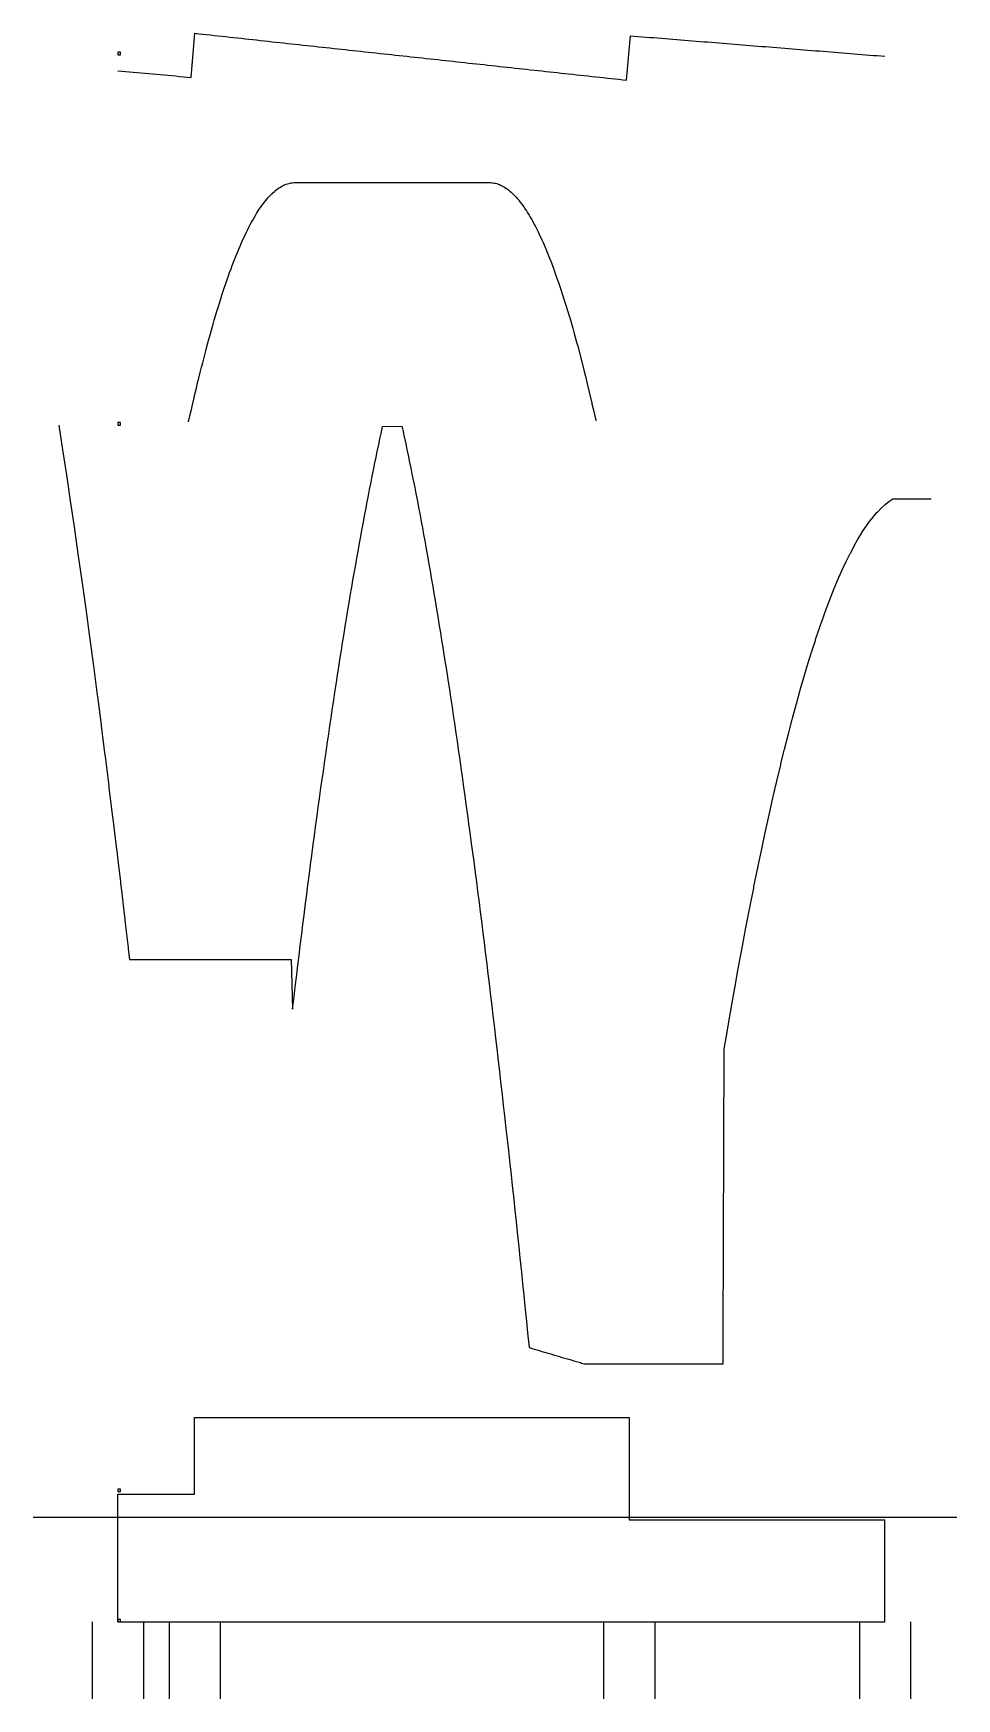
# Model space of a CAD drawing. Header units: metres. Extents: x -33 to 328, y 0 to 651.
import ezdxf

# ---------------------------------------------------------------- set-up
doc = ezdxf.new("R2010")
doc.units = ezdxf.units.M

msp = doc.modelspace()

# ---------------------------------------------------------------- linework, layer by layer
for points in [[(0, 636.63), (1.51, 636.5), (3.02, 636.37), (4.52, 636.24), (6.03, 636.11), (7.54, 635.97), (9.05, 635.84), (10.55, 635.71), (12.06, 635.58), (13.57, 635.45), (15.08, 635.32), (16.58, 635.18), (18.09, 635.05), (19.6, 634.92), (21.11, 634.79), (22.61, 634.66), (24.12, 634.52), (25.63, 634.39), (27.14, 634.26), (28.64, 634.13), (30.15, 651.35), (31.66, 651.19), (33.17, 651.03), (34.67, 650.86), (36.18, 650.7), (37.69, 650.54), (39.2, 650.37), (40.7, 650.21), (42.21, 650.05), (43.72, 649.88), (45.23, 649.72), (46.73, 649.56), (48.24, 649.39), (49.75, 649.23), (51.26, 649.06), (52.76, 648.9), (54.27, 648.74), (55.78, 648.57), (57.29, 648.41), (58.79, 648.25), (60.3, 648.08), (61.81, 647.92), (63.32, 647.76), (64.82, 647.59), (66.33, 647.43), (67.84, 647.27), (69.35, 647.1), (70.85, 646.94), (72.36, 646.77), (73.87, 646.61), (75.38, 646.45), (76.88, 646.28), (78.39, 646.12), (79.9, 645.96), (81.41, 645.79), (82.91, 645.63), (84.42, 645.47), (85.93, 645.3), (87.44, 645.14), (88.94, 644.98), (90.45, 644.81), (91.96, 644.65), (93.47, 644.48), (94.97, 644.32), (96.48, 644.16), (97.99, 643.99), (99.5, 643.83), (101.01, 643.67), (102.51, 643.5), (104.02, 643.34), (105.53, 643.18), (107.04, 643.01), (108.54, 642.85), (110.05, 642.69), (111.56, 642.52), (113.07, 642.36), (114.57, 642.19), (116.08, 642.03), (117.59, 641.87), (119.1, 641.7), (120.6, 641.54), (122.11, 641.38), (123.62, 641.21), (125.13, 641.05), (126.63, 640.89), (128.14, 640.72), (129.65, 640.56), (131.16, 640.4), (132.66, 640.23), (134.17, 640.07), (135.68, 639.9), (137.19, 639.74), (138.69, 639.58), (140.2, 639.41), (141.71, 639.25), (143.22, 639.09), (144.72, 638.92), (146.23, 638.76), (147.74, 638.6), (149.25, 638.43), (150.75, 638.27), (152.26, 638.11), (153.77, 637.94), (155.28, 637.78), (156.78, 637.61), (158.29, 637.45), (159.8, 637.29), (161.31, 637.12), (162.81, 636.96), (164.32, 636.8), (165.83, 636.63), (167.34, 636.47), (168.84, 636.31), (170.35, 636.14), (171.86, 635.98), (173.37, 635.82), (174.87, 635.65), (176.38, 635.49), (177.89, 635.32), (179.4, 635.16), (180.9, 635), (182.41, 634.83), (183.92, 634.67), (185.43, 634.51), (186.93, 634.34), (188.44, 634.18), (189.95, 634.02), (191.46, 633.85), (192.96, 633.69), (194.47, 633.53), (195.98, 633.36), (197.49, 633.2), (198.99, 633.03), (200.5, 650.38), (202.01, 650.26), (203.52, 650.14), (205.03, 650.02), (206.53, 649.9), (208.04, 649.78), (209.55, 649.66), (211.06, 649.53), (212.56, 649.41), (214.07, 649.29), (215.58, 649.17), (217.09, 649.05), (218.59, 648.93), (220.1, 648.81), (221.61, 648.68), (223.12, 648.56), (224.62, 648.44), (226.13, 648.32), (227.64, 648.2), (229.15, 648.08), (230.65, 647.96), (232.16, 647.83), (233.67, 647.71), (235.18, 647.59), (236.68, 647.47), (238.19, 647.35), (239.7, 647.23), (241.21, 647.11), (242.71, 646.99), (244.22, 646.86), (245.73, 646.74), (247.24, 646.62), (248.74, 646.5), (250.25, 646.38), (251.76, 646.26), (253.27, 646.14), (254.77, 646.01), (256.28, 645.89), (257.79, 645.77), (259.3, 645.65), (260.8, 645.53), (262.31, 645.41), (263.82, 645.29), (265.33, 645.16), (266.83, 645.04), (268.34, 644.92), (269.85, 644.8), (271.36, 644.68), (272.86, 644.56), (274.37, 644.44), (275.88, 644.32), (277.39, 644.19), (278.89, 644.07), (280.4, 643.95), (281.91, 643.83), (283.42, 643.71), (284.92, 643.59), (286.43, 643.47), (287.94, 643.34), (289.45, 643.22), (290.95, 643.1), (292.46, 642.98), (293.97, 642.86), (295.48, 642.74), (296.98, 642.62), (298.49, 642.5), (300, 642.37)], [(0, 642.98), (1, 642.98), (1, 643.98), (0, 643.98), (0, 642.98)], [(27.67, 499.42), (28.18, 501.72), (28.64, 503.74), (29.18, 506.08), (29.69, 508.31), (30.15, 510.25), (30.69, 512.51), (31.2, 514.65), (31.66, 516.51), (32.2, 518.68), (32.7, 520.74), (33.17, 522.53), (33.7, 524.61), (34.21, 526.58), (34.67, 528.3), (35.21, 530.29), (35.72, 532.18), (36.18, 533.82), (36.72, 535.73), (37.23, 537.54), (37.69, 539.1), (38.23, 540.92), (38.73, 542.64), (39.2, 544.13), (39.73, 545.86), (40.24, 547.5), (40.7, 548.91), (41.24, 550.56), (41.75, 552.11), (42.21, 553.45), (42.75, 555.01), (43.26, 556.48), (43.72, 557.74), (44.26, 559.21), (44.76, 560.6), (45.23, 561.79), (45.76, 563.17), (46.27, 564.47), (46.73, 565.58), (47.27, 566.88), (47.78, 568.1), (48.24, 569.13), (48.78, 570.34), (49.29, 571.48), (49.75, 572.44), (50.29, 573.55), (50.79, 574.61), (51.26, 575.5), (51.79, 576.52), (52.3, 577.5), (52.76, 578.31), (53.81, 580.14), (54.27, 580.87), (55.32, 582.53), (55.78, 583.19), (56.82, 584.68), (57.29, 585.26), (58.33, 586.58), (58.79, 587.09), (59.84, 588.23), (60.3, 588.67), (61.35, 589.64), (61.81, 590), (62.86, 590.8), (63.32, 591.08), (64.36, 591.72), (64.82, 591.92), (65.87, 592.38), (66.33, 592.51), (67.38, 592.8), (67.84, 592.86), (68.3, 592.91), (68.89, 592.98), (69.35, 592.98), (69.81, 592.98), (70.39, 592.98), (70.85, 592.98), (71.32, 592.98), (71.9, 592.98), (72.36, 592.98), (72.82, 592.98), (73.41, 592.98), (73.87, 592.98), (74.33, 592.98), (74.92, 592.98), (75.38, 592.98), (75.84, 592.98), (76.42, 592.98), (76.88, 592.98), (77.35, 592.98), (77.93, 592.98), (78.39, 592.98), (78.85, 592.98), (79.44, 592.98), (79.9, 592.98), (80.36, 592.98), (80.95, 592.98), (81.41, 592.98), (81.87, 592.98), (82.45, 592.98), (82.91, 592.98), (83.38, 592.98), (83.96, 592.98), (84.42, 592.98), (84.88, 592.98), (85.47, 592.98), (85.93, 592.98), (86.39, 592.98), (86.98, 592.98), (87.44, 592.98), (87.9, 592.98), (88.48, 592.98), (88.94, 592.98), (89.41, 592.98), (89.99, 592.98), (90.45, 592.98), (90.91, 592.98), (91.5, 592.98), (91.96, 592.98), (92.42, 592.98), (93.01, 592.98), (93.47, 592.98), (93.93, 592.98), (94.51, 592.98), (94.97, 592.98), (95.44, 592.98), (96.02, 592.98), (96.48, 592.98), (96.94, 592.98), (97.53, 592.98), (97.99, 592.98), (98.45, 592.98), (99.04, 592.98), (99.5, 592.98), (99.96, 592.98), (100.54, 592.98), (101.01, 592.98), (101.47, 592.98), (102.05, 592.98), (102.51, 592.98), (102.97, 592.98), (103.56, 592.98), (104.02, 592.98), (104.48, 592.98), (105.07, 592.98), (105.53, 592.98), (105.99, 592.98), (106.57, 592.98), (107.04, 592.98), (107.5, 592.98), (108.08, 592.98), (108.54, 592.98), (109, 592.98), (109.59, 592.98), (110.05, 592.98), (110.51, 592.98), (111.1, 592.98), (111.56, 592.98), (112.02, 592.98), (112.6, 592.98), (113.07, 592.98), (113.53, 592.98), (114.11, 592.98), (114.57, 592.98), (115.03, 592.98), (115.62, 592.98), (116.08, 592.98), (116.54, 592.98), (117.13, 592.98), (117.59, 592.98), (118.05, 592.98), (118.63, 592.98), (119.1, 592.98), (119.56, 592.98), (120.14, 592.98), (120.6, 592.98), (121.06, 592.98), (121.65, 592.98), (122.11, 592.98), (122.57, 592.98), (123.16, 592.98), (123.62, 592.98), (124.08, 592.98), (124.66, 592.98), (125.13, 592.98), (125.59, 592.98), (126.17, 592.98), (126.63, 592.98), (127.09, 592.98), (127.68, 592.98), (128.14, 592.98), (128.6, 592.98), (129.19, 592.98), (129.65, 592.98), (130.11, 592.98), (130.69, 592.98), (131.16, 592.98), (131.62, 592.98), (132.2, 592.98), (132.66, 592.98), (133.12, 592.98), (133.71, 592.98), (134.17, 592.98), (134.63, 592.98), (135.22, 592.98), (135.68, 592.98), (136.14, 592.98), (136.72, 592.98), (137.19, 592.98), (137.65, 592.98), (138.23, 592.98), (138.69, 592.98), (139.16, 592.98), (139.74, 592.98), (140.2, 592.98), (140.66, 592.98), (141.25, 592.98), (141.71, 592.98), (142.17, 592.98), (142.75, 592.98), (143.22, 592.98), (143.68, 592.98), (144.26, 592.98), (144.72, 592.98), (145.19, 592.98), (145.77, 592.95), (146.23, 592.93), (146.69, 592.91), (147.28, 592.78), (147.74, 592.69), (148.2, 592.59), (148.78, 592.37), (149.25, 592.2), (149.71, 592.02), (150.29, 591.71), (150.75, 591.46), (151.22, 591.21), (151.8, 590.8), (152.26, 590.48), (152.72, 590.15), (153.31, 589.65), (153.77, 589.25), (154.23, 588.85), (154.81, 588.24), (155.28, 587.77), (155.74, 587.29), (156.32, 586.6), (156.78, 586.05), (157.25, 585.5), (157.83, 584.7), (158.29, 584.08), (158.75, 583.45), (159.34, 582.56), (159.8, 581.86), (160.26, 581.16), (160.84, 580.18), (161.31, 579.4), (161.77, 578.62), (162.81, 576.69), (163.28, 575.84), (164.32, 573.73), (164.78, 572.81), (165.83, 570.53), (166.29, 569.53), (167.34, 567.08), (167.8, 566), (168.84, 563.39), (169.31, 562.23), (170.35, 559.44), (170.81, 558.21), (171.86, 555.26), (172.32, 553.95), (173.37, 550.82), (173.83, 549.44), (174.87, 546.14), (175.34, 544.68), (176.38, 541.21), (176.84, 539.68), (177.89, 536.03), (178.35, 534.43), (179.4, 530.61), (179.86, 528.93), (180.9, 524.94), (181.37, 523.19), (182.35, 519.27), (182.41, 519.03), (182.87, 517.2), (183.86, 513.11), (183.92, 512.87), (184.38, 510.96), (185.37, 506.72), (185.43, 506.46), (185.89, 504.48), (186.88, 500.07), (186.93, 499.81)], [(-23.15, 498.14), (-21.64, 488.48), (-20.13, 478.62), (-18.63, 468.56), (-17.12, 458.29), (-15.61, 447.83), (-14.1, 437.18), (-12.6, 426.32), (-11.09, 415.26), (-9.58, 404.01), (-8.07, 392.55), (-8, 391.97), (-6.57, 380.9), (-6.49, 380.31), (-5.06, 369.05), (-4.98, 368.45), (-3.55, 357), (-3.48, 356.39), (-2.04, 344.75), (-1.97, 344.13), (-0.54, 332.3), (-0.46, 331.67), (0, 327.8), (0.97, 319.66), (1.05, 319.01), (1.51, 315.08), (2.48, 306.81), (2.55, 306.16), (3.02, 302.16), (3.99, 293.76), (4.06, 293.1), (4.52, 289.05), (5.49, 289.05), (5.57, 289.05), (6.03, 289.05), (7.08, 289.05), (7.54, 289.05), (8.58, 289.05), (9.05, 289.05), (10.09, 289.05), (10.55, 289.05), (11.6, 289.05), (12.06, 289.05), (13.11, 289.05), (13.57, 289.05), (14.61, 289.05), (15.08, 289.05), (16.12, 289.05), (16.58, 289.05), (17.63, 289.05), (18.09, 289.05), (19.14, 289.05), (19.6, 289.05), (20.64, 289.05), (21.11, 289.05), (22.15, 289.05), (22.61, 289.05), (23.15, 289.05), (23.66, 289.05), (24.12, 289.05), (24.66, 289.05), (25.17, 289.05), (25.63, 289.05), (26.17, 289.05), (26.67, 289.05), (27.14, 289.05), (27.67, 289.05), (28.18, 289.05), (28.64, 289.05), (29.18, 289.05), (29.69, 289.05), (30.15, 289.05), (30.69, 289.05), (31.2, 289.05), (31.66, 289.05), (32.2, 289.05), (32.7, 289.05), (33.17, 289.05), (33.7, 289.05), (34.21, 289.05), (34.67, 289.05), (35.21, 289.05), (35.72, 289.05), (36.18, 289.05), (36.72, 289.05), (37.23, 289.05), (37.69, 289.05), (38.23, 289.05), (38.73, 289.05), (39.2, 289.05), (39.73, 289.05), (40.24, 289.05), (40.7, 289.05), (41.24, 289.05), (41.75, 289.05), (42.21, 289.05), (42.75, 289.05), (43.26, 289.05), (43.72, 289.05), (44.26, 289.05), (44.76, 289.05), (45.23, 289.05), (45.76, 289.05), (46.27, 289.05), (46.73, 289.05), (47.27, 289.05), (47.78, 289.05), (48.24, 289.05), (48.78, 289.05), (49.29, 289.05), (49.75, 289.05), (50.29, 289.05), (50.79, 289.05), (51.26, 289.05), (51.79, 289.05), (52.3, 289.05), (52.76, 289.05), (53.81, 289.05), (54.27, 289.05), (55.32, 289.05), (55.78, 289.05), (56.82, 289.05), (57.29, 289.05), (58.33, 289.05), (58.79, 289.05), (59.84, 289.05), (60.3, 289.05), (61.35, 289.05), (61.81, 289.05), (62.86, 289.05), (63.32, 289.05), (64.36, 289.05), (64.82, 289.05), (65.87, 289.05), (66.33, 289.05), (67.38, 289.05), (67.84, 289.05), (68.3, 269.7), (68.89, 274.54), (69.35, 278.37), (69.81, 282.2), (70.39, 286.95), (70.85, 290.7), (71.32, 294.46), (71.9, 299.11), (72.36, 302.79), (72.82, 306.47), (73.41, 311.03), (73.87, 314.63), (74.33, 318.23), (74.92, 322.69), (75.38, 326.22), (75.84, 329.75), (76.42, 334.12), (76.88, 337.57), (77.35, 341.02), (77.93, 345.29), (78.39, 348.67), (78.85, 352.04), (79.44, 356.22), (79.9, 359.52), (80.36, 362.82), (80.95, 366.9), (81.41, 370.13), (81.87, 373.35), (82.45, 377.34), (82.91, 380.49), (83.38, 383.63), (83.96, 387.53), (84.42, 390.6), (84.88, 393.67), (85.47, 397.47), (85.93, 400.47), (86.39, 403.46), (86.98, 407.16), (87.44, 410.09), (87.9, 413.01), (88.48, 416.61), (88.94, 419.46), (89.41, 422.31), (89.99, 425.81), (90.45, 428.59), (90.91, 431.36), (91.5, 434.77), (91.96, 437.47), (92.42, 440.16), (93.01, 443.48), (93.47, 446.1), (93.93, 448.72), (94.51, 451.94), (94.97, 454.49), (95.44, 457.03), (96.02, 460.16), (96.48, 462.63), (96.94, 465.1), (97.53, 468.13), (97.99, 470.52), (98.45, 472.91), (99.04, 475.85), (99.5, 478.17), (99.96, 480.49), (100.54, 483.33), (101.01, 485.57), (101.47, 487.81), (102.05, 490.56), (102.51, 492.72), (102.97, 494.89), (103.56, 497.54), (111.1, 497.74), (111.56, 495.61), (112.02, 493.47), (112.6, 490.77), (113.07, 488.56), (113.53, 486.35), (114.11, 483.54), (114.57, 481.26), (115.03, 478.97), (115.62, 476.08), (116.08, 473.71), (116.54, 471.35), (117.13, 468.36), (117.59, 465.92), (118.05, 463.48), (118.63, 460.4), (119.1, 457.88), (119.56, 455.37), (120.14, 452.19), (120.6, 449.6), (121.06, 447.01), (121.65, 443.73), (122.11, 441.07), (122.57, 438.4), (123.16, 435.03), (123.62, 432.29), (124.08, 429.55), (124.66, 426.08), (125.13, 423.26), (125.59, 420.45), (126.17, 416.88), (126.63, 413.99), (127.09, 411.1), (127.68, 407.44), (128.14, 404.47), (128.6, 401.51), (129.19, 397.75), (129.65, 394.71), (130.11, 391.67), (130.69, 387.81), (131.16, 384.7), (131.62, 381.58), (132.2, 377.63), (132.66, 374.44), (133.12, 371.25), (133.71, 367.2), (134.17, 363.93), (134.63, 360.67), (135.22, 356.53), (135.68, 353.18), (136.14, 349.84), (136.72, 345.61), (137.19, 342.19), (137.65, 338.77), (138.23, 334.44), (138.69, 330.94), (139.16, 327.45), (139.74, 323.02), (140.2, 319.45), (140.66, 315.88), (141.25, 311.36), (141.71, 307.71), (142.17, 304.07), (142.75, 299.45), (143.22, 295.73), (143.68, 292.01), (144.26, 287.3), (144.72, 283.5), (145.19, 279.7), (145.77, 274.9), (146.23, 271.02), (146.69, 267.15), (147.28, 262.25), (147.74, 258.3), (148.2, 254.35), (148.78, 249.35), (149.25, 245.33), (149.71, 241.31), (150.29, 236.21), (150.75, 232.11), (151.22, 228.01), (151.8, 222.82), (152.26, 218.65), (152.72, 214.47), (153.31, 209.19), (153.77, 204.94), (154.23, 200.69), (154.81, 195.31), (155.28, 190.98), (155.74, 186.66), (156.32, 181.18), (156.78, 176.78), (157.25, 172.38), (157.83, 166.81), (158.29, 162.33), (158.75, 157.85), (159.34, 152.18), (159.8, 147.63), (160.26, 143.08), (160.84, 137.32), (161.31, 137.18), (161.77, 137.05), (162.81, 136.74), (163.28, 136.6), (164.32, 136.3), (164.78, 136.16), (165.83, 135.85), (166.29, 135.72), (167.34, 135.41), (167.8, 135.28), (168.84, 134.97), (169.31, 134.83), (170.35, 134.53), (170.81, 134.39), (171.86, 134.08), (172.32, 133.95), (173.37, 133.64), (173.83, 133.5), (174.87, 133.2), (175.34, 133.06), (176.38, 132.75), (176.84, 132.62), (177.89, 132.31), (178.35, 132.18), (179.4, 131.87), (179.86, 131.73), (180.9, 131.43), (181.37, 131.29), (182.35, 131), (182.41, 131), (182.87, 131), (183.86, 131), (183.92, 131), (184.38, 131), (185.37, 131), (185.43, 131), (185.89, 131), (186.88, 131), (186.93, 131), (187.4, 131), (188.38, 131), (188.44, 131), (188.9, 131), (189.89, 131), (189.95, 131), (190.41, 131), (191.4, 131), (191.46, 131), (191.92, 131), (192.91, 131), (192.96, 131), (193.43, 131), (194.41, 131), (194.47, 131), (194.93, 131), (195.92, 131), (195.98, 131), (196.44, 131), (197.43, 131), (197.49, 131), (197.95, 131), (198.94, 131), (198.99, 131), (199.46, 131), (200.44, 131), (200.5, 131), (200.96, 131), (201.95, 131), (202.01, 131), (202.47, 131), (203.46, 131), (203.52, 131), (203.98, 131), (204.97, 131), (205.03, 131), (205.49, 131), (206.47, 131), (206.53, 131), (206.99, 131), (207.98, 131), (208.04, 131), (208.5, 131), (209.49, 131), (209.55, 131), (210.01, 131), (211, 131), (211.06, 131), (211.52, 131), (212.5, 131), (212.56, 131), (213.02, 131), (214.01, 131), (214.07, 131), (214.53, 131), (215.52, 131), (215.58, 131), (216.04, 131), (217.03, 131), (217.09, 131), (217.55, 131), (218.53, 131), (218.59, 131), (218.65, 131), (219.05, 131), (220.04, 131), (220.1, 131), (220.16, 131), (220.56, 131), (221.55, 131), (221.61, 131), (221.67, 131), (222.07, 131), (223.06, 131), (223.12, 131), (223.18, 131), (223.58, 131), (224.56, 131), (224.62, 131), (224.68, 131), (225.08, 131), (226.07, 131), (226.13, 131), (226.19, 131), (226.59, 131), (227.58, 131), (227.64, 131), (227.7, 131), (228.1, 131), (229.09, 131), (229.15, 131), (229.21, 131), (229.61, 131), (230.59, 131), (230.65, 131), (230.71, 131), (231.11, 131), (232.1, 131), (232.16, 131), (232.22, 131), (232.62, 131), (233.61, 131), (233.67, 131), (233.73, 131), (234.13, 131), (235.12, 131), (235.18, 131), (235.24, 131), (235.64, 131), (236.62, 131), (236.68, 131), (236.74, 141.28), (237.14, 254.15), (238.13, 259.95), (238.19, 260.3), (238.25, 260.66), (239.64, 268.66), (239.7, 269), (239.76, 269.35), (241.15, 277.19), (241.21, 277.52), (241.27, 277.86), (242.65, 285.53), (242.71, 285.86), (242.77, 286.18), (244.16, 293.69), (244.22, 294.01), (244.28, 294.33), (245.67, 301.66), (245.73, 301.98), (245.79, 302.29), (247.18, 309.45), (247.24, 309.76), (247.3, 310.07), (248.68, 317.06), (248.74, 317.36), (248.8, 317.66), (250.19, 324.49), (250.25, 324.78), (250.31, 325.07), (251.7, 331.73), (251.76, 332.02), (251.82, 332.3), (253.21, 338.79), (253.27, 339.07), (253.33, 339.35), (254.71, 345.67), (254.77, 345.94), (254.83, 346.21), (256.22, 352.37), (256.28, 352.63), (256.34, 352.89), (257.73, 358.88), (257.79, 359.13), (257.85, 359.39), (259.24, 365.21), (259.3, 365.46), (259.36, 365.71), (260.74, 371.35), (260.8, 371.6), (260.86, 371.84), (262.25, 377.32), (262.31, 377.55), (262.37, 377.79), (263.76, 383.1), (263.82, 383.32), (263.88, 383.55), (265.27, 388.69), (265.33, 388.91), (265.39, 389.13), (266.77, 394.11), (266.83, 394.32), (266.89, 394.53), (268.28, 399.34), (268.34, 399.54), (268.4, 399.75), (269.79, 404.39), (269.85, 404.59), (269.91, 404.78), (271.3, 409.25), (271.36, 409.44), (271.42, 409.64), (272.8, 413.93), (272.86, 414.12), (272.92, 414.3), (274.31, 418.43), (274.37, 418.61), (274.43, 418.79), (275.82, 422.75), (275.88, 422.92), (275.94, 423.09), (277.33, 426.88), (277.39, 427.05), (277.45, 427.21), (278.83, 430.83), (278.89, 430.99), (278.95, 431.15), (280.34, 434.6), (280.4, 434.75), (280.46, 434.9), (281.85, 438.19), (281.91, 438.33), (281.97, 438.47), (283.42, 441.72), (283.48, 441.86), (284.92, 444.93), (284.98, 445.06), (286.43, 447.96), (286.49, 448.08), (287.94, 450.81), (288, 450.92), (289.45, 453.47), (289.51, 453.58), (290.95, 455.95), (291.01, 456.05), (292.46, 458.25), (292.52, 458.34), (293.97, 460.36), (294.03, 460.44), (295.48, 462.29), (295.54, 462.37), (296.98, 464.04), (297.04, 464.11), (298.49, 465.61), (298.55, 465.67), (300, 466.99), (300.06, 467.04), (301.57, 468.23), (303.07, 469.24), (304.58, 469.27), (306.09, 469.27), (307.6, 469.27), (309.1, 469.27), (310.61, 469.27), (312.12, 469.27), (313.63, 469.27), (315.13, 469.27), (316.64, 469.27), (318.15, 469.27)], [(0, 498.14), (1, 498.14), (1, 499.14), (0, 499.14), (0, 498.14)], [(0, 498.14), (0, 498.14)], [(30, 80), (30, 110)], [(30, 110), (106.15, 110)], [(106.15, 110), (106.15, 110)], [(106.15, 110), (108.26, 110)], [(108.26, 110), (108.26, 110)], [(108.26, 110), (200, 110)], [(200, 110), (200, 70)], [(0, 81), (1, 81), (1, 82), (0, 82), (0, 81)], [(0, 81), (0, 81)], [(0, 30), (0, 80)], [(0, 80), (7.65, 80)], [(7.65, 80), (7.65, 80)], [(7.65, 80), (30, 80)], [(-33.08, 71), (115, 71)], [(100.12, 71), (328.08, 71)], [(200, 70), (207.59, 70)], [(207.59, 70), (207.59, 70)], [(207.59, 70), (300, 70)], [(300, 30), (300, 70)], [(-10, 30), (-10, 0)], [(0, 30), (1, 30), (1, 31), (0, 31), (0, 30)], [(0, 30), (0, 30)], [(0, 30), (7.65, 30)], [(7.65, 30), (30, 30)], [(10, 30), (10, 0)], [(20, 30), (20, 0)], [(30, 30), (106.15, 30)], [(40, 30), (40, 0)], [(106.15, 30), (108.26, 30)], [(108.26, 30), (200, 30)], [(190, 30), (190, 0)], [(200, 30), (207.59, 30)], [(207.59, 30), (300, 30)], [(210, 30), (210, 0)], [(290, 30), (290, 0)], [(310, 30), (310, 0)]]:
    msp.add_lwpolyline(points)

doc.saveas('drawing.dxf')
